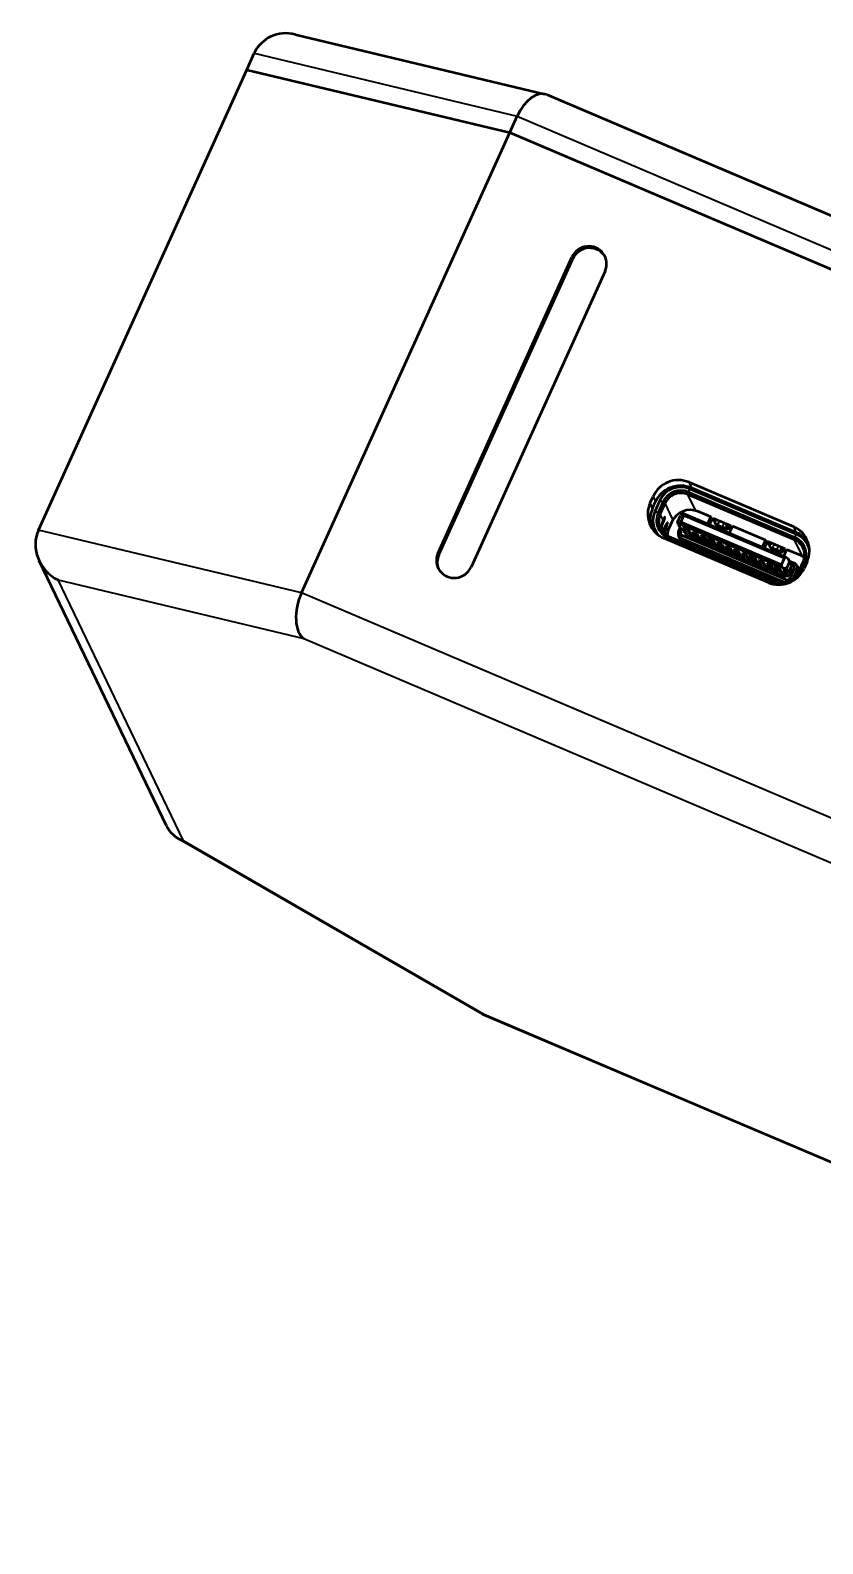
# Model space of a CAD drawing. Header units: inches. Extents: x -20.7 to 49, y -43 to 17.2.
# Drawn here: x -10.95 to -5.82, y -42.39 to -32.58 of the extents above; entities that cross this region are included whole.
import ezdxf

# ---------------------------------------------------------------- set-up
doc = ezdxf.new("R2010")
doc.units = ezdxf.units.IN
doc.header["$MEASUREMENT"] = 0
doc.layers.add('Visible (ANSI)', color=7, linetype='Continuous', lineweight=50)
doc.layers.add('Visible Narrow (ANSI)', color=7, linetype='Continuous', lineweight=35)

msp = doc.modelspace()

# ---------------------------------------------------------------- linework, layer by layer
at = {"layer": 'Visible (ANSI)'}
for p, q in [((-9.2346, -32.6062), (-7.6165, -32.9931)), ((-9.5481, -32.8357), (-9.4999, -32.7291)), ((-10.8982, -35.8199), (-9.5481, -32.8357)), ((-9.5481, -32.8357), (-7.8434, -33.2434)), ((-9.5481, -32.8357), (-7.8434, -33.2434)), ((-7.6046, -32.9971), (0.4645, -36.4291)), ((-7.8434, -33.2434), (-7.7951, -33.1368)), ((-9.1935, -36.2276), (-7.8434, -33.2434)), ((-7.8434, -33.2434), (0.3786, -36.7404)), ((-7.8434, -33.2434), (0.3786, -36.7404)), ((-8.3087, -35.9685), (-7.4408, -34.05)), ((-8.3033, -35.9797), (-7.4354, -34.0613)), ((-7.2263, -34.1413), (-8.0942, -36.0597)), ((-6.6816, -35.5104), (-6.0058, -35.7978)), ((-6.9342, -35.6444), (-6.9149, -35.6018)), ((-6.8534, -35.5985), (-6.8517, -35.5948)), ((-6.8385, -35.5632), (-6.8319, -35.5769)), ((-6.7973, -35.5548), (-6.8129, -35.5481)), ((-6.6982, -35.5416), (-6.7217, -35.5315)), ((-6.6987, -35.5404), (-6.7191, -35.5318)), ((-6.7009, -35.5359), (-6.6987, -35.5404)), ((-6.6703, -35.5534), (-6.6982, -35.5416)), ((-5.9985, -35.8823), (-6.6893, -35.5885)), ((-6.6864, -35.5739), (-5.9955, -35.8678)), ((-6.6767, -35.5526), (-5.9859, -35.8464)), ((-6.673, -35.5478), (-6.6708, -35.5523)), ((-6.6711, -35.5435), (-6.6689, -35.548)), ((-6.6708, -35.5523), (-6.6673, -35.5445)), ((-6.629, -35.5701), (-6.6708, -35.5523)), ((-6.6285, -35.5712), (-6.6703, -35.5534)), ((-6.6689, -35.548), (-6.6673, -35.5445)), ((-6.6315, -35.564), (-6.6689, -35.548)), ((-6.6647, -35.5456), (-5.9889, -35.833)), ((-6.6312, -35.5656), (-6.629, -35.5701)), ((-6.6006, -35.5831), (-6.6285, -35.5712)), ((-6.6033, -35.5774), (-6.6011, -35.582)), ((-6.6014, -35.5732), (-6.5992, -35.5777)), ((-6.6011, -35.582), (-6.5976, -35.5741)), ((-6.5593, -35.5997), (-6.6011, -35.582)), ((-6.5587, -35.6009), (-6.6006, -35.5831)), ((-6.5992, -35.5777), (-6.5976, -35.5741)), ((-6.5617, -35.5936), (-6.5992, -35.5777)), ((-6.5615, -35.5952), (-6.5593, -35.5997)), ((-6.5309, -35.6127), (-6.5587, -35.6009)), ((-6.5336, -35.6071), (-6.5314, -35.6116)), ((-6.5316, -35.6028), (-6.5295, -35.6073)), ((-6.5314, -35.6116), (-6.5279, -35.6038)), ((-6.4896, -35.6294), (-6.5314, -35.6116)), ((-6.489, -35.6305), (-6.5309, -35.6127)), ((-6.5295, -35.6073), (-6.5279, -35.6038)), ((-6.492, -35.6233), (-6.5295, -35.6073)), ((-6.9179, -35.6783), (-6.8986, -35.6357)), ((-6.8711, -35.6288), (-6.9029, -35.6991)), ((-6.8496, -35.6379), (-6.8814, -35.7083)), ((-6.8688, -35.7167), (-6.837, -35.6464)), ((-6.724, -35.7145), (-6.7374, -35.7251)), ((-6.7155, -35.7146), (-6.724, -35.7145)), ((-6.7155, -35.7146), (-6.716, -35.7253)), ((-6.0515, -35.997), (-6.7155, -35.7146)), ((-6.5403, -35.735), (-6.623, -35.6998)), ((-6.4917, -35.6249), (-6.4896, -35.6294)), ((-6.4611, -35.6424), (-6.489, -35.6305)), ((-6.4638, -35.6368), (-6.4617, -35.6413)), ((-6.4619, -35.6325), (-6.4597, -35.637)), ((-6.4617, -35.6413), (-6.4581, -35.6335)), ((-6.4198, -35.6591), (-6.4617, -35.6413)), ((-6.4193, -35.6602), (-6.4611, -35.6424)), ((-6.4597, -35.637), (-6.4581, -35.6335)), ((-6.4223, -35.6529), (-6.4597, -35.637)), ((-6.422, -35.6545), (-6.4198, -35.6591)), ((-6.3914, -35.6721), (-6.4193, -35.6602)), ((-6.3941, -35.6664), (-6.3919, -35.6709)), ((-6.3922, -35.6621), (-6.39, -35.6667)), ((-6.3919, -35.6709), (-6.3884, -35.6631)), ((-6.3501, -35.6887), (-6.3919, -35.6709)), ((-6.3496, -35.6898), (-6.3914, -35.6721)), ((-6.39, -35.6667), (-6.3884, -35.6631)), ((-6.3526, -35.6826), (-6.39, -35.6667)), ((-6.3523, -35.6842), (-6.3501, -35.6887)), ((-6.3217, -35.7017), (-6.3496, -35.6898)), ((-6.3244, -35.6961), (-6.3222, -35.7006)), ((-6.3224, -35.6918), (-6.3203, -35.6963)), ((-6.3222, -35.7006), (-6.3187, -35.6928)), ((-6.312, -35.7049), (-6.3222, -35.7006)), ((-6.3168, -35.7038), (-6.3217, -35.7017)), ((-6.3203, -35.6963), (-6.3187, -35.6928)), ((-6.3101, -35.7007), (-6.3203, -35.6963)), ((-6.3168, -35.7038), (-6.3178, -35.7053)), ((-6.3157, -35.7062), (-6.3168, -35.7038)), ((-6.3085, -35.6971), (-6.312, -35.7049)), ((-6.3103, -35.7084), (-6.312, -35.7049)), ((-6.3085, -35.6971), (-6.3101, -35.7007)), ((-6.3053, -35.7106), (-6.3101, -35.7007)), ((-6.2916, -35.7164), (-6.2989, -35.7012)), ((-6.2866, -35.7185), (-6.2939, -35.7033)), ((-6.9065, -35.8094), (-6.9123, -35.8223)), ((-6.8452, -35.7587), (-6.86, -35.7916)), ((-6.8522, -35.8328), (-6.8315, -35.7872)), ((-6.8506, -35.7548), (-6.8489, -35.7511)), ((-6.8279, -35.7948), (-6.8295, -35.7986)), ((-6.7941, -35.7669), (-6.8114, -35.8053)), ((-6.7567, -35.7678), (-6.7374, -35.7251)), ((-6.753, -35.7785), (-6.7567, -35.7678)), ((-6.753, -35.7785), (-6.7444, -35.7785)), ((-6.753, -35.7785), (-6.7392, -35.8071)), ((-6.7502, -35.8287), (-6.7399, -35.8058)), ((-6.7444, -35.7785), (-6.7353, -35.7679)), ((-6.7444, -35.7785), (-6.0804, -36.061)), ((-6.7357, -35.8321), (-6.727, -35.8128)), ((-6.7353, -35.7679), (-6.716, -35.7253)), ((-6.082, -36.0458), (-6.7353, -35.7679)), ((-6.7165, -35.7976), (-6.7189, -35.8029)), ((-6.7189, -35.8029), (-6.6931, -35.8566)), ((-6.6921, -35.8143), (-6.7189, -35.8029)), ((-6.7165, -35.7976), (-6.6897, -35.809)), ((-6.0627, -36.0031), (-6.716, -35.7253)), ((-6.6897, -35.809), (-6.6921, -35.8143)), ((-6.6897, -35.809), (-6.6639, -35.8627)), ((-6.5608, -35.7804), (-6.5403, -35.735)), ((-6.5484, -35.7856), (-6.5327, -35.7508)), ((-6.5327, -35.7508), (-6.5403, -35.735)), ((-6.5327, -35.7508), (-6.521, -35.7558)), ((-6.5259, -35.7429), (-6.5258, -35.7432)), ((-6.5258, -35.7432), (-6.5176, -35.7649)), ((-6.5257, -35.743), (-6.4947, -35.7562)), ((-6.5162, -35.768), (-6.5109, -35.7792)), ((-6.4958, -35.7874), (-6.4666, -35.7999)), ((-6.4947, -35.7562), (-6.4838, -35.7608)), ((-6.4905, -35.7986), (-6.4612, -35.811)), ((-6.4838, -35.7608), (-6.4546, -35.7732)), ((-6.4546, -35.7732), (-6.4437, -35.7779)), ((-6.4437, -35.7779), (-6.4126, -35.7911)), ((-6.4348, -35.8001), (-6.4128, -35.7913)), ((-6.4295, -35.8113), (-6.4074, -35.8025)), ((-6.4011, -35.7942), (-6.4216, -35.8396)), ((-6.4124, -35.7911), (-6.4071, -35.8023)), ((-6.4094, -35.8033), (-6.4059, -35.8048)), ((-6.1863, -35.8856), (-6.4011, -35.7942)), ((-6.2435, -35.7335), (-6.2489, -35.7225)), ((-6.2446, -35.7313), (-6.2346, -35.7355)), ((-6.2435, -35.7335), (-6.2442, -35.7365)), ((-6.2341, -35.7361), (-6.2312, -35.7421)), ((-6.2204, -35.7467), (-6.2277, -35.7315)), ((-6.2154, -35.7488), (-6.2227, -35.7336)), ((-6.0319, -35.8269), (-6.0392, -35.8116)), ((-6.8896, -35.8456), (-6.9019, -35.8201)), ((-6.1697, -36.1602), (-6.8456, -35.8727)), ((-6.5049, -36.0018), (-6.8194, -35.8681)), ((-6.8127, -35.8613), (-6.4982, -35.9951)), ((-6.75, -35.8577), (-6.7392, -35.8802)), ((-6.0577, -36.1613), (-6.7325, -35.8743)), ((-6.0521, -36.142), (-6.7269, -35.855)), ((-6.0972, -36.1624), (-6.7217, -35.8968)), ((-6.6998, -35.8447), (-6.7097, -35.8242)), ((-6.7036, -35.8458), (-6.6969, -35.8486)), ((-6.6931, -35.8566), (-6.6663, -35.868)), ((-6.6663, -35.868), (-6.6921, -35.8143)), ((-6.6663, -35.868), (-6.6639, -35.8627)), ((-6.6639, -35.8627), (-6.6433, -35.8715)), ((-6.6574, -35.8317), (-6.6598, -35.837)), ((-6.6598, -35.837), (-6.6395, -35.8794)), ((-6.633, -35.8484), (-6.6598, -35.837)), ((-6.6574, -35.8317), (-6.6306, -35.8431)), ((-6.6395, -35.8794), (-6.6126, -35.8908)), ((-6.6306, -35.8431), (-6.633, -35.8484)), ((-6.6126, -35.8908), (-6.633, -35.8484)), ((-6.6306, -35.8431), (-6.6102, -35.8855)), ((-6.6126, -35.8908), (-6.6102, -35.8855)), ((-6.6102, -35.8855), (-6.5897, -35.8943)), ((-6.6038, -35.8545), (-6.6062, -35.8598)), ((-6.6062, -35.8598), (-6.5858, -35.9022)), ((-6.5794, -35.8712), (-6.6062, -35.8598)), ((-6.6038, -35.8545), (-6.577, -35.8659)), ((-6.5858, -35.9022), (-6.559, -35.9137)), ((-6.577, -35.8659), (-6.5794, -35.8712)), ((-6.559, -35.9137), (-6.5794, -35.8712)), ((-6.577, -35.8659), (-6.5566, -35.9083)), ((-6.559, -35.9137), (-6.5566, -35.9083)), ((-6.5556, -35.866), (-6.558, -35.8714)), ((-6.558, -35.8714), (-6.5322, -35.9251)), ((-6.5312, -35.8828), (-6.558, -35.8714)), ((-6.5566, -35.9083), (-6.536, -35.9171)), ((-6.5556, -35.866), (-6.5288, -35.8774)), ((-6.5288, -35.8774), (-6.5312, -35.8828)), ((-6.5054, -35.9365), (-6.5312, -35.8828)), ((-6.5288, -35.8774), (-6.503, -35.9311)), ((-6.4965, -35.9001), (-6.4989, -35.9055)), ((-6.4989, -35.9055), (-6.4786, -35.9479)), ((-6.4721, -35.9169), (-6.4989, -35.9055)), ((-6.4965, -35.9001), (-6.4697, -35.9115)), ((-6.4697, -35.9115), (-6.4721, -35.9169)), ((-6.4697, -35.9115), (-6.4493, -35.954)), ((-6.1863, -35.8856), (-6.2068, -35.9309)), ((-6.1787, -35.9014), (-6.1944, -35.9362)), ((-6.1787, -35.9014), (-6.1863, -35.8856)), ((-6.168, -35.906), (-6.1787, -35.9014)), ((-6.1729, -35.893), (-6.1727, -35.8933)), ((-6.1645, -35.9151), (-6.1727, -35.8934)), ((-6.1416, -35.9063), (-6.1726, -35.8931)), ((-6.1307, -35.911), (-6.1416, -35.9063)), ((-6.1015, -35.9234), (-6.1307, -35.911)), ((-5.9702, -35.8542), (-5.9779, -35.8381)), ((-6.5322, -35.9251), (-6.5054, -35.9365)), ((-6.5049, -36.0018), (-6.5109, -36.0151)), ((-6.5028, -36.0028), (-6.5088, -36.016)), ((-6.5054, -35.9365), (-6.503, -35.9311)), ((-6.4982, -35.9951), (-6.5049, -36.0018)), ((-6.503, -35.9311), (-6.4824, -35.9399)), ((-6.5028, -36.0028), (-6.4961, -35.996)), ((-6.1286, -36.1619), (-6.5028, -36.0028)), ((-6.4982, -35.9951), (-6.4972, -35.9972)), ((-6.4961, -35.996), (-6.1219, -36.1552)), ((-6.4786, -35.9479), (-6.4517, -35.9593)), ((-6.4517, -35.9593), (-6.4721, -35.9169)), ((-6.4517, -35.9593), (-6.4493, -35.954)), ((-6.4493, -35.954), (-6.4288, -35.9627)), ((-6.4429, -35.9229), (-6.4453, -35.9283)), ((-6.4453, -35.9283), (-6.4249, -35.9707)), ((-6.4185, -35.9397), (-6.4453, -35.9283)), ((-6.4429, -35.9229), (-6.4161, -35.9343)), ((-6.4249, -35.9707), (-6.3981, -35.9821)), ((-6.4161, -35.9343), (-6.4185, -35.9397)), ((-6.3981, -35.9821), (-6.4185, -35.9397)), ((-6.4161, -35.9343), (-6.3957, -35.9768)), ((-6.3981, -35.9821), (-6.3957, -35.9768)), ((-6.3957, -35.9768), (-6.3751, -35.9855)), ((-6.3892, -35.9458), (-6.3917, -35.9511)), ((-6.3648, -35.9625), (-6.3917, -35.9511)), ((-6.3917, -35.9511), (-6.3713, -35.9935)), ((-6.3892, -35.9458), (-6.3624, -35.9572)), ((-6.3713, -35.9935), (-6.3445, -36.0049)), ((-6.3648, -35.9625), (-6.3624, -35.9572)), ((-6.3445, -36.0049), (-6.3648, -35.9625)), ((-6.3624, -35.9572), (-6.3421, -35.9996)), ((-6.3421, -35.9996), (-6.3445, -36.0049)), ((-6.3421, -35.9996), (-6.3215, -36.0083)), ((-6.3356, -35.9686), (-6.338, -35.9739)), ((-6.3112, -35.9853), (-6.338, -35.9739)), ((-6.338, -35.9739), (-6.3176, -36.0163)), ((-6.3356, -35.9686), (-6.3088, -35.98)), ((-6.3112, -35.9853), (-6.3088, -35.98)), ((-6.2908, -36.0277), (-6.3112, -35.9853)), ((-6.3088, -35.98), (-6.2884, -36.0224)), ((-6.2874, -35.9801), (-6.2898, -35.9854)), ((-6.263, -35.9968), (-6.2898, -35.9854)), ((-6.2898, -35.9854), (-6.264, -36.0391)), ((-6.2874, -35.9801), (-6.2606, -35.9915)), ((-6.263, -35.9968), (-6.2606, -35.9915)), ((-6.2372, -36.0505), (-6.263, -35.9968)), ((-6.2606, -35.9915), (-6.2348, -36.0452)), ((-6.1632, -35.9182), (-6.1578, -35.9294)), ((-6.1135, -35.95), (-6.1428, -35.9376)), ((-6.1082, -35.9612), (-6.1374, -35.9488)), ((-6.0906, -35.928), (-6.1015, -35.9234)), ((-6.0596, -35.9412), (-6.0906, -35.928)), ((-6.082, -36.0458), (-6.0627, -36.0031)), ((-6.0597, -35.9415), (-6.0818, -35.9503)), ((-6.0543, -35.9526), (-6.0764, -35.9615)), ((-6.0676, -35.9901), (-6.0471, -35.9448)), ((-6.0515, -35.997), (-6.0627, -36.0031)), ((-6.0594, -35.9413), (-6.054, -35.9525)), ((-6.0519, -35.9553), (-6.0564, -35.9534)), ((-6.0386, -36.0061), (-6.0515, -35.997)), ((-6.0471, -35.9448), (-5.9644, -35.98)), ((-6.0248, -36.0347), (-6.0386, -36.0061)), ((-6.0386, -36.0061), (-6.0305, -36.0258)), ((-5.9026, -35.9376), (-5.9131, -35.9157)), ((-10.0692, -37.7363), (-10.8935, -36.0199)), ((-6.3176, -36.0163), (-6.2908, -36.0277)), ((-6.2884, -36.0224), (-6.2908, -36.0277)), ((-6.2884, -36.0224), (-6.2678, -36.0311)), ((-6.264, -36.0391), (-6.2372, -36.0505)), ((-6.2348, -36.0452), (-6.2372, -36.0505)), ((-6.2348, -36.0452), (-6.2142, -36.054)), ((-6.2283, -36.0142), (-6.2307, -36.0195)), ((-6.2039, -36.0309), (-6.2307, -36.0195)), ((-6.2307, -36.0195), (-6.2104, -36.0619)), ((-6.2283, -36.0142), (-6.2015, -36.0256)), ((-6.2104, -36.0619), (-6.1836, -36.0734)), ((-6.2039, -36.0309), (-6.2015, -36.0256)), ((-6.1836, -36.0734), (-6.2039, -36.0309)), ((-6.2015, -36.0256), (-6.1811, -36.068)), ((-6.1811, -36.068), (-6.1836, -36.0734)), ((-6.1811, -36.068), (-6.1606, -36.0768)), ((-6.1747, -36.037), (-6.1771, -36.0423)), ((-6.1771, -36.0423), (-6.1567, -36.0848)), ((-6.1503, -36.0537), (-6.1771, -36.0423)), ((-6.1479, -36.0484), (-6.1747, -36.037)), ((-6.1567, -36.0848), (-6.1299, -36.0962)), ((-6.1479, -36.0484), (-6.1503, -36.0537)), ((-6.1299, -36.0962), (-6.1503, -36.0537)), ((-6.1275, -36.0908), (-6.1479, -36.0484)), ((-6.1275, -36.0908), (-6.1299, -36.0962)), ((-6.1265, -36.0485), (-6.1289, -36.0539)), ((-6.1021, -36.0653), (-6.1289, -36.0539)), ((-6.1289, -36.0539), (-6.1031, -36.1076)), ((-6.1275, -36.0908), (-6.1069, -36.0996)), ((-6.1265, -36.0485), (-6.0997, -36.0599)), ((-6.1031, -36.1076), (-6.0763, -36.119)), ((-6.1021, -36.0653), (-6.0997, -36.0599)), ((-6.0763, -36.119), (-6.1021, -36.0653)), ((-6.0997, -36.0599), (-6.0739, -36.1136)), ((-6.082, -36.0458), (-6.0804, -36.061)), ((-6.0804, -36.061), (-6.0675, -36.07)), ((-6.0778, -36.0929), (-6.068, -36.1135)), ((-6.0498, -36.0685), (-6.0675, -36.07)), ((-6.0537, -36.0987), (-6.0675, -36.07)), ((-6.0524, -36.1074), (-6.0573, -36.0972)), ((-6.0371, -36.0949), (-6.0537, -36.0987)), ((-6.0305, -36.0258), (-6.0498, -36.0685)), ((-6.0498, -36.0685), (-6.0371, -36.0949)), ((-6.0178, -36.0522), (-6.0371, -36.0949)), ((-6.032, -36.0198), (-5.9999, -36.0334)), ((-6.0178, -36.0522), (-6.0305, -36.0258)), ((-5.9999, -36.0689), (-6.0288, -36.1328)), ((-6.0248, -36.0347), (-6.0178, -36.0522)), ((-6.0227, -36.0401), (-6.0087, -36.046)), ((-5.9822, -36.0791), (-6.0106, -36.142)), ((-5.9824, -36.0501), (-5.9716, -36.0725)), ((-5.9742, -36.0973), (-5.9424, -36.0269)), ((-5.9335, -36.0276), (-5.9653, -36.0979)), ((-5.9172, -36.0261), (-5.9365, -36.0688)), ((-6.0739, -36.1136), (-6.0763, -36.119)), ((-6.0739, -36.1136), (-6.061, -36.1191)), ((-8.019, -38.9588), (-9.9919, -37.8197)), ((0.0516, -42.3916), (-8.0174, -38.9596))]:
    msp.add_line(p, q, dxfattribs=at)
for centre, major_axis, ratio, start_param, end_param in [((-9.2764, -32.8391), (-0.1946, 0.157), 0.931889, 5.184525, 6.520584), ((-7.6846, -33.2197), (-0.0741, -0.2249), 0.562891, 3.0944, 4.524844), ((-7.3335, -34.0957), (0.1065, 0.0511), 0.977284, 5.421923, 8.563516), ((-7.3281, -34.1069), (0.1065, 0.0511), 0.977284, 0.054242, 2.280331), ((-6.754, -35.6702), (-0.1597, -0.0767), 0.977284, 3.851127, 5.421923), ((-6.7377, -35.7041), (0.1597, 0.0767), 0.977284, 1.538455, 2.280331), ((-6.737, -35.6858), (-0.1331, -0.0639), 0.977284, 3.851128, 5.421924), ((-6.8265, -35.6107), (-0.0269, 0.0122), 0.138071, 6.053137, 6.44601), ((-6.8248, -35.6069), (-0.0269, 0.0122), 0.138071, 5.911401, 6.283185), ((-6.737, -35.6858), (-0.1118, -0.0537), 0.977284, 3.851128, 5.421924), ((-6.8372, -35.5715), (-0.0269, 0.0122), 0.138071, 1.206235, 1.790314), ((-6.8372, -35.5715), (-0.0161, 0.0073), 0.138071, 0.995682, 1.950474), ((-6.8372, -35.5715), (-0.0148, 0.0067), 0.138071, 0.94369, 1.970956), ((-6.8372, -35.5715), (0.0135, -0.0061), 0.138071, 4.023146, 5.13631), ((-6.8372, -35.5715), (-0.0135, 0.0061), 0.138071, 4.614596, 5.255178), ((-6.8372, -35.5715), (0.0148, -0.0067), 0.138071, 1.496764, 2.051446), ((-6.8372, -35.5715), (0.0161, -0.0073), 0.138071, 1.517246, 1.999451), ((-6.8372, -35.5715), (0.0269, -0.0122), 0.138071, 1.604545, 1.788861), ((-6.7351, -35.6897), (0.1011, 0.0486), 0.977284, 0.709535, 2.280332), ((-6.6889, -35.5093), (-0.0116, -0.0272), 0.160787, 5.954766, 6.142834), ((-6.661, -35.5211), (-0.0116, -0.0272), 0.160787, 5.671943, 6.142834), ((-6.659, -35.5169), (-0.0116, -0.0272), 0.160787, 6.057918, 6.142834), ((-6.6191, -35.5389), (-0.0116, -0.0272), 0.160787, 5.659356, 6.142834), ((-6.5912, -35.5508), (-0.0116, -0.0272), 0.160787, 5.659356, 6.142834), ((-6.5893, -35.5465), (-0.0116, -0.0272), 0.160787, 6.037925, 6.142834), ((-6.5494, -35.5686), (-0.0116, -0.0272), 0.160787, 5.659356, 6.142834), ((-6.5215, -35.5805), (-0.0116, -0.0272), 0.160787, 5.659356, 6.142834), ((-6.5196, -35.5762), (-0.0116, -0.0272), 0.160787, 6.037925, 6.142834), ((-6.7732, -35.7129), (-0.1597, -0.0767), 0.977284, 5.421923, 6.99272), ((-6.757, -35.7467), (-0.1597, -0.0767), 0.977284, 5.421923, 6.174541), ((-6.7688, -35.7562), (-0.1331, -0.0639), 0.977284, 5.421924, 6.564749), ((-6.7688, -35.7562), (-0.1118, -0.0537), 0.977284, 5.421924, 6.992721), ((-6.6761, -35.8171), (-0.1171, -0.0562), 0.977284, 3.851128, 5.421924), ((-6.4797, -35.5982), (-0.0116, -0.0272), 0.160787, 5.659356, 6.142834), ((-6.4518, -35.6101), (-0.0116, -0.0272), 0.160787, 5.659356, 6.142834), ((-6.4498, -35.6058), (-0.0116, -0.0272), 0.160787, 6.037925, 6.142834), ((-6.4099, -35.6279), (-0.0116, -0.0272), 0.160787, 5.659356, 6.142834), ((-6.382, -35.6398), (-0.0116, -0.0272), 0.160787, 5.659356, 6.142834), ((-6.3801, -35.6355), (-0.0116, -0.0272), 0.160787, 6.037925, 6.142834), ((-6.3402, -35.6576), (-0.0116, -0.0272), 0.160787, 5.659356, 6.142834), ((-6.3123, -35.6694), (-0.0116, -0.0272), 0.160787, 5.659356, 6.142834), ((-6.3104, -35.6652), (-0.0116, -0.0272), 0.160787, 6.037925, 6.142834), ((-6.7669, -35.7601), (-0.1011, -0.0486), 0.977284, 5.421924, 6.992721), ((-6.7487, -35.7981), (-0.1011, -0.0486), 0.977284, 5.421924, 6.08945), ((-6.847, -35.7549), (0.0079, 0.0185), 0.160787, 4.572037, 7.71363), ((-6.7276, -35.8419), (-0.1011, -0.0486), 0.977284, 5.421924, 5.856394), ((-6.8297, -35.791), (0.0079, 0.0185), 0.160787, 4.572037, 7.71363), ((-6.6934, -35.8554), (-0.1171, -0.0562), 0.977284, 5.421924, 5.834211), ((-6.7365, -35.8128), (0.0269, -0.0122), 0.138071, 0.163064, 1.73386), ((-6.479, -35.7501), (-0.0373, -0.0179), 0.977284, 6.199701, 6.992721), ((-6.4736, -35.7613), (-0.0373, -0.0179), 0.977284, 0, 0.709535), ((-6.4497, -35.7626), (0.0373, 0.0179), 0.977284, 3.851128, 4.644148), ((-6.4444, -35.7737), (0.0373, 0.0179), 0.977284, 3.851128, 4.644148), ((-6.2461, -35.7627), (0.0116, 0.0272), 0.160787, 6.142834, 6.855006), ((-6.2481, -35.767), (0.0116, 0.0272), 0.160787, 6.246955, 6.319415), ((-6.0781, -35.9577), (0.1597, 0.0767), 0.977284, 5.421923, 6.99272), ((-10.6747, -35.9299), (0.1946, -0.157), 0.931889, 3.378991, 4.949787), ((-6.718, -35.8424), (-0.0319, -0.0153), 0.977284, 5.421924, 6.992721), ((-6.7072, -35.8648), (-0.0319, -0.0153), 0.977284, 0, 0.709535), ((-6.7197, -35.839), (-0.016, -0.0077), 0.977284, 5.421924, 6.992721), ((-6.7218, -35.8227), (0.0161, -0.0073), 0.138071, 4.875453, 5.973496), ((-6.7266, -35.8333), (0.0269, -0.0122), 0.138071, 5.802748, 6.446249), ((-6.0443, -35.9836), (0.1011, 0.0486), 0.977284, 5.421924, 6.992721), ((-6.0461, -35.9797), (0.1118, 0.0537), 0.977284, 5.421924, 6.992721), ((-6.0461, -35.9797), (0.1331, 0.0639), 0.977284, 6.034749, 6.992721), ((-8.2015, -36.0141), (-0.1065, -0.0511), 0.977284, 5.421923, 8.563516), ((-8.196, -36.0254), (-0.1065, -0.0511), 0.977284, 5.421923, 6.228944), ((-6.1259, -35.9003), (-0.0373, -0.0179), 0.977284, 6.199701, 6.992721), ((-6.1205, -35.9115), (-0.0373, -0.0179), 0.977284, 0, 0.709535), ((-6.0967, -35.9127), (-0.0373, -0.0179), 0.977284, 0.709535, 1.502555), ((-6.0913, -35.9239), (-0.0373, -0.0179), 0.977284, 0.709535, 1.502555), ((-6.0174, -36.0972), (0.1171, 0.0562), 0.977284, 0.429825, 0.709535), ((-6.0974, -36.0003), (0.1597, 0.0767), 0.977284, 3.851127, 5.421923), ((-6.0761, -36.0539), (0.1011, 0.0486), 0.977284, 3.851128, 5.421924), ((-6.051, -36.1043), (-0.0269, 0.0122), 0.138071, 4.875453, 6.446249), ((-6.0363, -36.1142), (-0.0161, 0.0073), 0.138071, 0.163064, 1.73386), ((-6.0171, -36.0716), (-0.0161, 0.0073), 0.138071, 1.059403, 1.73386), ((-6.016, -36.062), (0.016, 0.0077), 0.977284, 5.421924, 6.992721), ((-6.078, -36.05), (-0.1118, -0.0537), 0.977284, 1.773095, 2.280332), ((-6.0143, -36.0654), (0.0319, 0.0153), 0.977284, 5.421924, 6.992721), ((-6.0036, -36.0879), (0.0319, 0.0153), 0.977284, 5.92413, 6.283185), ((-6.078, -36.05), (-0.1118, -0.0537), 0.977284, 0.709535, 1.222915), ((-6.0412, -36.1249), (-0.0269, 0.0122), 0.138071, 0.163064, 0.806565), ((-6.0433, -36.1294), (0.0319, 0.0153), 0.977284, 3.851128, 3.897548), ((-6.0449, -36.126), (-0.016, -0.0077), 0.977284, 0.709535, 2.280332), ((-9.0829, -36.3105), (-0.0741, -0.2249), 0.562891, 4.524844, 6.095641), ((-9.8621, -37.6219), (-0.1748, -0.162), 0.894867, 6.013377, 6.722912), ((-7.9126, -38.7475), (-0.1057, -0.2117), 0.243171, 6.268402, 6.43832)]:
    msp.add_ellipse(centre, major_axis=major_axis, ratio=ratio, start_param=start_param, end_param=end_param, dxfattribs=at)
for points, knots in [([(-6.8075, -35.5456), (-6.7936, -35.5395), (-6.7789, -35.5354), (-6.7489, -35.5306), (-6.7312, -35.5302), (-6.6965, -35.5345), (-6.6795, -35.5393), (-6.6647, -35.5456)], [0.3181254, 0.3181254, 0.3181254, 0.3181254, 0.3539436, 0.3539436, 0.3952105, 0.3952105, 0.4364774, 0.4364774, 0.4364774, 0.4364774]), ([(-5.9889, -35.833), (-5.9741, -35.8393), (-5.9592, -35.8481), (-5.933, -35.8697), (-5.9218, -35.8824), (-5.9125, -35.8965), (-5.9118, -35.8975), (-5.9112, -35.8985)], [1.30943233, 1.30943233, 1.30943233, 1.30943233, 1.35069924, 1.35069924, 1.39196614, 1.39196614, 1.39516229, 1.39516229, 1.39516229, 1.39516229])]:
    msp.add_open_spline(points, degree=3, knots=knots, dxfattribs=at)
for points, weights in [([(-6.7202, -35.826), (-6.7122, -35.8295), (-6.7036, -35.8458)], [5.16666666676, 5.16666666676, 3.87500000014]), ([(-6.0246, -36.0673), (-6.0203, -36.0729), (-6.0154, -36.075)], [4.70030494564, 5.16666666651, 5.16666666651]), ([(-6.061, -36.1191), (-6.0428, -36.1142), (-6.0347, -36.1176)], [3.87499999969, 5.16666666714, 5.16666666714])]:
    msp.add_rational_spline(points, weights, degree=2, dxfattribs=at)
at = {"layer": 'Visible Narrow (ANSI)'}
for p, q in [((-9.4999, -32.7291), (-7.7951, -33.1368)), ((-7.7951, -33.1368), (0.4268, -36.6339)), ((-7.4408, -34.05), (-7.4354, -34.0613)), ((-6.6647, -35.5456), (-6.6816, -35.5104)), ((-6.9149, -35.6018), (-6.8986, -35.6357)), ((-6.7009, -35.5359), (-6.673, -35.5478)), ((-6.6987, -35.5404), (-6.6982, -35.5416)), ((-6.6864, -35.5739), (-6.6893, -35.5885)), ((-6.6384, -35.6944), (-6.6893, -35.5885)), ((-6.6864, -35.5739), (-6.6767, -35.5526)), ((-6.6708, -35.5523), (-6.6703, -35.5534)), ((-6.6312, -35.5656), (-6.6033, -35.5774)), ((-6.629, -35.5701), (-6.6285, -35.5712)), ((-6.6011, -35.582), (-6.6006, -35.5831)), ((-6.5615, -35.5952), (-6.5336, -35.6071)), ((-6.5593, -35.5997), (-6.5587, -35.6009)), ((-6.5314, -35.6116), (-6.5309, -35.6127)), ((-6.9179, -35.6783), (-6.9342, -35.6444)), ((-6.8814, -35.7083), (-6.9029, -35.6991)), ((-6.8814, -35.7083), (-6.8688, -35.7167)), ((-6.8711, -35.6288), (-6.8496, -35.6379)), ((-6.8496, -35.6379), (-6.837, -35.6464)), ((-6.7862, -35.7522), (-6.837, -35.6464)), ((-6.4917, -35.6249), (-6.4638, -35.6368)), ((-6.4896, -35.6294), (-6.489, -35.6305)), ((-6.4617, -35.6413), (-6.4611, -35.6424)), ((-6.422, -35.6545), (-6.3941, -35.6664)), ((-6.4198, -35.6591), (-6.4193, -35.6602)), ((-6.3919, -35.6709), (-6.3914, -35.6721)), ((-6.3523, -35.6842), (-6.3244, -35.6961)), ((-6.3501, -35.6887), (-6.3496, -35.6898)), ((-6.3222, -35.7006), (-6.3217, -35.7017)), ((-6.312, -35.7049), (-6.3168, -35.7038)), ((-6.8506, -35.7548), (-6.8688, -35.7167)), ((-6.8452, -35.7587), (-6.8512, -35.7562)), ((-6.8279, -35.7948), (-6.8339, -35.7923)), ((-6.8179, -35.8228), (-6.8295, -35.7986)), ((-6.4947, -35.7562), (-6.5176, -35.7649)), ((-6.4958, -35.7874), (-6.4838, -35.7608)), ((-6.4958, -35.7874), (-6.4905, -35.7986)), ((-6.4546, -35.7732), (-6.4666, -35.7999)), ((-6.4666, -35.7999), (-6.4612, -35.811)), ((-6.4348, -35.8001), (-6.4437, -35.7779)), ((-6.4348, -35.8001), (-6.4295, -35.8113)), ((-6.0058, -35.7978), (-5.9889, -35.833)), ((-9.1935, -36.2276), (-10.8982, -35.8199)), ((-6.8254, -35.8813), (-6.8194, -35.8681)), ((-6.8194, -35.8681), (-6.8127, -35.8613)), ((-6.7357, -35.8321), (-6.7502, -35.8287)), ((-6.7325, -35.8743), (-6.7269, -35.855)), ((-6.7217, -35.8968), (-6.7325, -35.8743)), ((-6.7168, -35.8185), (-6.7202, -35.826)), ((-6.1645, -35.9151), (-6.1416, -35.9063)), ((-6.1307, -35.911), (-6.1428, -35.9376)), ((-5.9955, -35.8678), (-5.9985, -35.8823)), ((-5.9473, -35.9888), (-5.9985, -35.8823)), ((-5.9955, -35.8678), (-5.9859, -35.8464)), ((-8.3033, -35.9797), (-8.3087, -35.9685)), ((-6.1428, -35.9376), (-6.1374, -35.9488)), ((-6.1135, -35.95), (-6.1015, -35.9234)), ((-6.1135, -35.95), (-6.1082, -35.9612)), ((-6.0906, -35.928), (-6.0818, -35.9503)), ((-6.0818, -35.9503), (-6.0764, -35.9615)), ((-6.0748, -36.0917), (-6.0778, -36.0929)), ((-6.068, -36.1135), (-6.0524, -36.1074)), ((-6.0479, -36.0973), (-6.0524, -36.1074)), ((-6.0347, -36.1176), (-6.0154, -36.075)), ((-5.9999, -36.0334), (-6.0087, -36.046)), ((-5.9999, -36.0689), (-5.9822, -36.0791)), ((-5.9822, -36.0791), (-5.9738, -36.0965)), ((-5.9653, -36.0979), (-5.9742, -36.0973)), ((-5.9653, -36.0979), (-5.9561, -36.1019)), ((-5.9335, -36.0276), (-5.9424, -36.0269)), ((-5.9204, -36.0331), (-5.9335, -36.0276)), ((-9.9585, -37.8351), (-10.7712, -36.143)), ((-10.7712, -36.143), (-9.1794, -36.5237)), ((-6.1328, -36.1713), (-6.1286, -36.1619)), ((-6.1286, -36.1619), (-6.1219, -36.1552)), ((-6.0521, -36.142), (-6.0577, -36.1613)), ((-6.0577, -36.1613), (-6.0574, -36.1621)), ((-6.0116, -36.1427), (-6.0288, -36.1328)), ((-0.9715, -39.7246), (-9.1935, -36.2276)), ((-9.1794, -36.5237), (-1.1352, -39.9451)), ((-8.009, -38.9606), (-9.9585, -37.8351)), ((0.0352, -42.3821), (-8.009, -38.9606))]:
    msp.add_line(p, q, dxfattribs=at)

doc.saveas('drawing.dxf')
